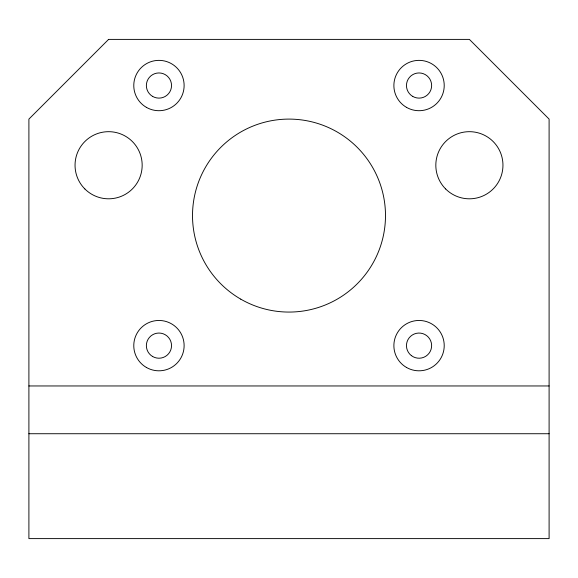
<?xml version="1.0" encoding="UTF-8"?>
<svg xmlns="http://www.w3.org/2000/svg" width="578" height="578" viewBox="0 0 578 578"><rect width="100%" height="100%" fill="white"/><g stroke="black" fill="none" stroke-linecap="round" stroke-linejoin="round"><path stroke-width="0.87" d="M28.9 385.96L549.1 385.96M28.9 433.731L549.1 433.731M108.606 39.391L28.9 119.097L28.9 538.609L549.1 538.609L549.1 119.097L469.394 39.391L108.606 39.391M412.757 96.432A12.586 12.586 0 0 0 431.636 85.537A12.586 12.586 0 0 0 412.757 74.634A12.586 12.586 0 0 0 412.757 96.432M411.348 355.593A12.586 12.586 0 0 0 431.52 347.327A12.586 12.586 0 0 0 414.274 333.99A12.586 12.586 0 0 0 411.348 355.593M152.657 356.532A12.586 12.586 0 0 0 171.536 345.637A12.586 12.586 0 0 0 152.657 334.734A12.586 12.586 0 0 0 152.657 356.532M152.657 96.432A12.586 12.586 0 0 0 171.536 85.537A12.586 12.586 0 0 0 152.657 74.634A12.586 12.586 0 0 0 152.657 96.432M240.759 299.144A96.49 96.49 0 0 0 385.49 215.587A96.49 96.49 0 0 0 240.759 132.022A96.49 96.49 0 0 0 240.759 299.144M406.464 367.435A25.172 25.172 0 0 0 444.222 345.637A25.172 25.172 0 0 0 406.464 323.839A25.172 25.172 0 0 0 406.464 367.435M146.364 367.435A25.172 25.172 0 0 0 184.122 345.637A25.172 25.172 0 0 0 146.364 323.839A25.172 25.172 0 0 0 146.364 367.435M146.364 107.335A25.172 25.172 0 0 0 184.122 85.537A25.172 25.172 0 0 0 146.364 63.739A25.172 25.172 0 0 0 146.364 107.335M406.464 107.335A25.172 25.172 0 0 0 444.222 85.537A25.172 25.172 0 0 0 406.464 63.739A25.172 25.172 0 0 0 406.464 107.335M445.66 188.977A33.56 33.56 0 0 0 501.812 173.927A33.56 33.56 0 0 0 460.702 132.824A33.56 33.56 0 0 0 445.66 188.977M84.879 188.977A33.56 33.56 0 0 0 141.025 173.927A33.56 33.56 0 0 0 99.922 132.824A33.56 33.56 0 0 0 84.879 188.977"/></g></svg>
